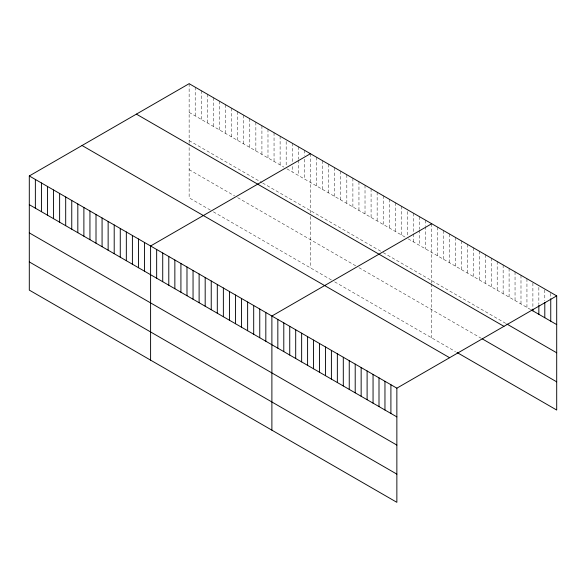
<?xml version="1.0" encoding="UTF-8"?>
<svg xmlns="http://www.w3.org/2000/svg" width="586" height="586" viewBox="0 0 586 586"><rect width="100%" height="100%" fill="white"/><g stroke="black" fill="none" stroke-linecap="round" stroke-linejoin="round"><path stroke-width="0.44" stroke-dasharray="2.93 2.2" d="M189.139 83.681L189.139 143.079M189.139 112.402L283.902 167.113M286.935 168.863L405.197 237.14M408.23 238.89L530.667 309.576M189.139 140.596L261.92 182.612M262.675 183.044L382.453 252.2M383.215 252.639L506.114 323.597M189.139 169.64L234.627 195.9M237.66 197.65L357.438 266.806M358.954 267.677L481.567 338.474M210.367 210.088L189.139 197.834L189.139 143.914M213.399 211.839L331.661 280.115M334.694 281.866L455.534 351.629M550.752 293.352L550.752 297.835M544.797 289.916L544.797 300.684M538.849 287.374L538.849 304.427M532.894 283.038L532.894 308.17M526.946 278.709L526.946 307.43M520.991 275.274L520.991 303.995M515.043 271.838L515.043 300.559M509.095 268.403L509.095 297.124M503.14 264.967L503.14 293.689M497.192 261.532L497.192 290.253M491.236 258.096L491.236 286.818M485.289 254.661L485.289 283.382M479.341 251.218L479.341 279.947M473.385 247.783L473.385 276.511M467.438 244.347L467.438 273.076M461.482 240.912L461.482 269.641M455.534 237.477L455.534 266.205M449.579 234.041L449.579 262.762M443.631 230.606L443.631 259.327M437.683 227.17L437.683 255.892M431.728 223.735L431.728 283.141M431.728 283.968L431.728 337.888M425.663 220.233L425.663 225.617M425.663 226.518L425.663 248.955M419.598 216.732L419.598 229.302M419.598 230.195L419.598 245.453M413.533 213.231L413.533 232.979M413.533 233.873L413.533 241.952M407.468 211.524L407.468 235.762M401.41 206.228L401.41 234.949M395.345 202.727L395.345 231.448M389.28 199.225L389.28 227.947M383.215 195.724L383.215 224.445M377.15 192.223L377.15 220.944M371.085 188.721L371.085 217.443M365.019 185.22L365.019 213.941M358.954 181.719L358.954 210.44M352.889 178.217L352.889 206.939M346.824 174.716L346.824 203.437M340.759 171.215L340.759 199.936M334.694 167.713L334.694 196.435M328.629 164.212L328.629 192.933M322.564 160.711L322.564 189.432M316.499 157.209L316.499 185.93M310.434 153.708L310.434 213.114M310.434 216.432L310.434 267.861M304.368 150.206L304.368 155.59M304.368 159.18L304.368 178.928M298.303 146.705L298.303 159.267M298.303 160.168L298.303 175.426M292.238 143.204L292.238 162.952M292.238 166.541L292.238 171.925M286.173 141.497L286.173 166.629M280.115 136.201L280.115 164.922M274.05 132.7L274.05 161.421M267.985 129.198L267.985 157.92M261.92 125.697L261.92 154.418M255.855 122.196L255.855 150.917M249.79 118.694L249.79 147.416M243.725 115.193L243.725 143.914M237.66 111.692L237.66 140.413M231.595 108.19L231.595 136.912M225.529 104.689L225.529 133.41M219.464 101.188L219.464 129.909M213.399 97.686L213.399 126.408M207.334 94.185L207.334 122.906M201.269 90.684L201.269 119.405M195.204 87.182L195.204 115.903"/><path stroke-width="0.88" d="M29.3 175.961L396.861 388.166L396.861 502.319L29.3 290.114L29.3 175.961L189.139 83.681L556.7 295.886L556.7 410.039L457.021 352.486M310.434 153.708L150.595 245.988L150.595 360.141M431.728 223.735L271.889 316.022L271.889 430.168M396.861 388.166L556.7 295.886M531.407 310.009L556.7 324.607M506.861 324.029L556.7 352.801M136.392 114.131L503.953 326.343M482.315 338.898L556.7 381.845M82.047 145.511L449.608 357.716M29.3 204.682L396.861 416.895M29.3 232.876L396.861 445.082M29.3 261.92L396.861 474.133M550.752 298.735L550.752 321.172M544.797 302.479L544.797 317.737M538.849 305.328L538.849 314.301M532.894 309.071L532.894 310.866M390.906 384.731L390.906 413.46M384.958 381.296L384.958 410.024M379.003 377.86L379.003 406.589M373.055 374.425L373.055 403.153M367.107 370.989L367.107 399.711M361.152 367.554L361.152 396.275M355.204 364.118L355.204 392.84M349.249 360.683L349.249 389.404M343.301 357.248L343.301 385.969M337.353 353.812L337.353 382.533M331.398 350.377L331.398 379.098M325.45 346.941L325.45 375.663M319.495 343.506L319.495 372.227M313.547 340.07L313.547 368.792M307.591 336.635L307.591 365.356M301.644 333.2L301.644 361.921M295.696 329.764L295.696 358.486M289.74 326.329L289.74 355.05M283.792 322.893L283.792 351.615M277.837 319.458L277.837 348.179M265.824 312.521L265.824 341.242M259.759 309.02L259.759 337.741M253.694 305.518L253.694 334.24M247.629 302.017L247.629 330.738M241.564 298.508L241.564 327.237M235.499 295.007L235.499 323.736M229.434 291.506L229.434 320.234M223.369 288.004L223.369 316.733M217.303 284.503L217.303 313.232M211.238 281.002L211.238 309.73M205.181 277.5L205.181 306.229M199.115 273.999L199.115 302.728M193.05 270.498L193.05 299.226M186.985 266.996L186.985 295.725M180.92 263.495L180.92 292.224M174.855 259.994L174.855 288.722M168.79 256.492L168.79 285.221M162.725 252.991L162.725 281.72M156.66 249.49L156.66 278.218M144.53 242.487L144.53 271.215M138.464 238.985L138.464 267.707M132.399 235.484L132.399 264.205M126.334 231.983L126.334 260.704M120.269 228.481L120.269 257.203M114.204 224.98L114.204 253.701M108.139 221.479L108.139 250.2M102.074 217.977L102.074 246.699M96.009 214.476L96.009 243.197M89.944 210.975L89.944 239.696M83.886 207.473L83.886 236.195M77.821 203.972L77.821 232.693M71.756 200.471L71.756 229.192M65.691 196.969L65.691 225.691M59.626 193.468L59.626 222.189M53.56 189.967L53.56 218.688M47.495 186.465L47.495 215.187M41.43 182.964L41.43 211.685M35.365 179.463L35.365 208.184"/></g></svg>
